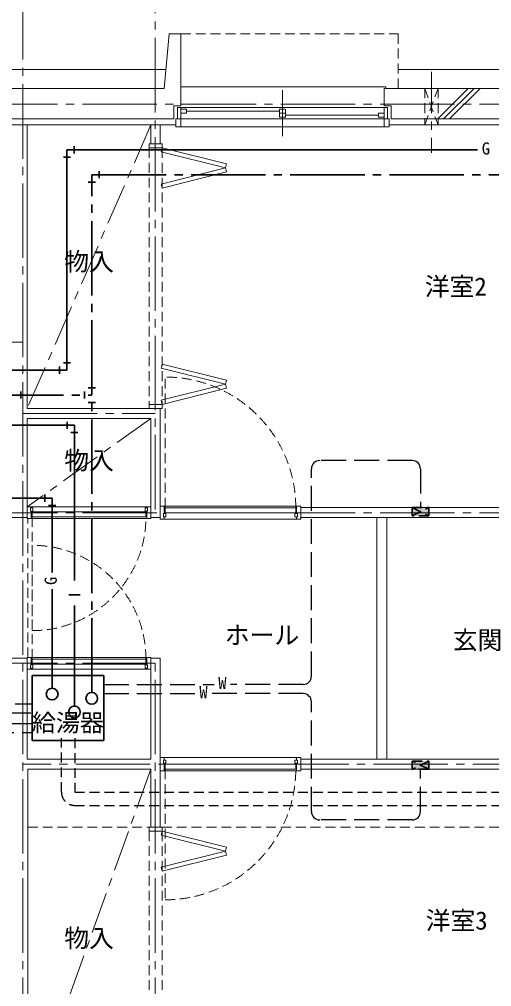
# Model space of a CAD drawing. Units: millimetres at full size, sheet at 1:50; details may follow other scales. Extents: x -9674 to 9699, y -6794 to 6791.
# Drawn here: x 1876 to 4732, y -2093 to 3754 of the extents above; entities that cross this region are included whole.
import ezdxf
from ezdxf.enums import TextEntityAlignment as Align

# ---------------------------------------------------------------- set-up
doc = ezdxf.new("R2010")
doc.units = ezdxf.units.MM
doc.header["$LTSCALE"] = 50
for name, pattern in [('CHAIN1', [8, 5, -1, 1, -1]), ('CHAIN2', [12, 9, -1, 1, -1]), ('DASHED1', [1.8, 1.2, -0.6]), ('DASHED3', [4, 3, -1])]:
    doc.linetypes.add(name, pattern=pattern)
for name, color, linetype, lineweight in [('1-0_芯', 134, 'CHAIN2', 9), ('1-1_躯体', 134, 'Continuous', 9), ('1-2_間仕切', 134, 'Continuous', 9), ('1-3_建具', 134, 'Continuous', 9), ('1-5_設備', 134, 'Continuous', 9), ('1-6_ﾊﾞﾙｺﾆｰ・階段', 134, 'Continuous', 9), ('1-7_その他', 134, 'DASHED1', 9), ('1-8_ハッチ', 134, 'Continuous', 9), ('1-C_梁', 134, 'DASHED1', 9), ('2-2', 5, 'DASHED3', 25), ('2-3_建具', 4, 'Continuous', 35), ('2-7_その他', 2, 'Continuous', 25), ('2-9_金物', 1, 'CHAIN2', 35), ('2-A_文字', 6, 'Continuous', 35), ('2-B_寸法', 4, 'Continuous', 35), ('2-C', 2, 'DASHED1', 25)]:
    doc.layers.add(name, color=color, linetype=linetype, lineweight=lineweight)
doc.layers.add('1-A_文字', color=134, linetype='Continuous')
doc.styles.add('ＭＳ ゴシック', font='')
doc.styles.get('ＭＳ ゴシック').set_extended_font_data('MS Gothic')

msp = doc.modelspace()

# ---------------------------------------------------------------- linework, layer by layer
at = {"layer": '1-0_芯'}
for p, q in [((1897.5, -3688.13), (1897.5, 4241.87)), ((2697.5, 4241.87), (2697.5, 771.87)), ((-8542.5, 3241.87), (8067.5, 3241.87)), ((-2.5, 1801.87), (1897.5, 1801.87)), ((1897.5, 1371.87), (2697.5, 1371.87)), ((-8542.5, 771.87), (8067.5, 771.87)), ((-8542.5, -138.13), (2697.5, -138.13)), ((2697.5, -3688.13), (2697.5, -138.13)), ((8067.5, -748.13), (1897.5, -748.13))]:
    msp.add_line(p, q, dxfattribs=at)
at = {"layer": '1-1_躯体'}
for p, q in [((2782.5, 3666.87), (2752.5, 3336.87)), ((2782.5, 3666.87), (2852.5, 3666.87)), ((2852.5, 3231.87), (2852.5, 3666.87)), ((2752.5, 3336.87), (1512.5, 3336.87)), ((6207.5, 3336.87), (4082.5, 3336.87)), ((4082.5, 3231.87), (4082.5, 3336.87)), ((2810.5, 3231.87), (2852.5, 3231.87)), ((2810.5, 3151.87), (2810.5, 3231.87)), ((4124.5, 3231.87), (4082.5, 3231.87)), ((4124.5, 3151.87), (4124.5, 3231.87)), ((2810.5, 3151.87), (1547.5, 3151.87)), ((6057.5, 3151.87), (4124.5, 3151.87))]:
    msp.add_line(p, q, dxfattribs=at)
at = {"layer": '1-2_間仕切'}
for p, q in [((1923.5, 1401.87), (1923.5, 3116.87)), ((2671.5, 3116.87), (2671.5, 3001.87)), ((2727.5, 3001.87), (2727.5, 3116.87)), ((1923.5, 1401.87), (2671.5, 1401.87)), ((2727.5, 802.87), (2727.5, 1401.87)), ((1923.5, 806.87), (1923.5, 1341.87)), ((5102.5, 802.87), (3577.5, 802.87)), ((1923.5, 741.87), (97.5, 741.87)), ((2727.5, 741.87), (2671.5, 741.87)), ((5102.5, 741.87), (3577.5, 741.87)), ((967.5, -108.13), (1923.5, -108.13)), ((1923.5, -718.13), (1923.5, -108.13)), ((2671.5, -108.13), (2727.5, -108.13)), ((2671.5, -718.13), (2671.5, -108.13)), ((2727.5, -718.13), (2727.5, -108.13)), ((1923.5, -718.13), (2671.5, -718.13)), ((5102.5, -718.13), (3577.5, -718.13)), ((1927.5, -2848.13), (1927.5, -778.13)), ((1927.5, -778.13), (2671.5, -778.13)), ((2671.5, -778.13), (2671.5, -1128.13)), ((2727.5, -1128.13), (2727.5, -778.13)), ((5102.5, -779.13), (3577.5, -779.13))]:
    msp.add_line(p, q, dxfattribs=at)
msp.add_lwpolyline([(1923.5, 1341.87), (2671.5, 1341.87), (2671.5, 801.87)], dxfattribs=at)
at = {"layer": '1-3_建具', "linetype": 'DASHED1'}
for p, q in [((2852.5, 3666.87), (4167.5, 3666.87)), ((4167.5, 3336.87), (4167.5, 3666.87)), ((2660, 2976.87), (2660, 1426.87)), ((2740, 2976.87), (2740, 1426.87)), ((2757.5, 801.87), (2757.5, 1591.87)), ((1953.5, 746.87), (1953.5, 58.87)), ((1953.5, -113.13), (1953.5, 574.87)), ((2757.5, -778.13), (2757.5, -1568.13)), ((2660, -1153.13), (2660, -2703.13)), ((2740, -1153.13), (2740, -2703.13))]:
    msp.add_line(p, q, dxfattribs=at)
at = {"layer": '1-3_建具'}
for p, q in [((2852.5, 3346.87), (4092.5, 3346.87)), ((4092.5, 3336.87), (4092.5, 3346.87)), ((3467.5, 3325.35), (3467.5, 3048.39)), ((2832.5, 3221.87), (2867.5, 3221.87)), ((2832.5, 3221.87), (2832.5, 3151.87)), ((2852.5, 3151.87), (2852.5, 3221.87)), ((4067.5, 3221.87), (2867.5, 3221.87)), ((4102.5, 3221.87), (4067.5, 3221.87)), ((4082.5, 3151.87), (4082.5, 3221.87)), ((4102.5, 3221.87), (4102.5, 3151.87)), ((2887.5, 3210.87), (2852.5, 3210.87)), ((3450, 3198.87), (2887.5, 3198.87)), ((3450, 3162.87), (3450, 3210.87)), ((3485, 3210.87), (3450, 3210.87)), ((3485, 3186.87), (3450, 3186.87)), ((3485, 3162.87), (3450, 3162.87)), ((3485, 3162.87), (3485, 3210.87)), ((4047.5, 3174.87), (3485, 3174.87)), ((4047.5, 3186.87), (4082.5, 3186.87)), ((4047.5, 3162.87), (4047.5, 3186.87)), ((4047.5, 3162.87), (4082.5, 3162.87)), ((2822.5, 3151.87), (2852.5, 3151.87)), ((2822.5, 3104.87), (2822.5, 3151.87)), ((2822.5, 3104.87), (2822.5, 3105.9)), ((2822.5, 3104.87), (2852.5, 3104.87)), ((2867.5, 3151.87), (2852.5, 3151.87)), ((2852.5, 3104.87), (2852.5, 3151.87)), ((2852.5, 3104.87), (4082.5, 3104.87)), ((4067.5, 3151.87), (2867.5, 3151.87)), ((4067.5, 3151.87), (4082.5, 3151.87)), ((4112.5, 3151.87), (4082.5, 3151.87)), ((4082.5, 3104.87), (4082.5, 3151.87)), ((4112.5, 3104.87), (4082.5, 3104.87)), ((4112.5, 3104.87), (4112.5, 3151.87)), ((4112.5, 3104.87), (4112.5, 3105.9)), ((2740, 3001.87), (2660, 3001.87)), ((2740, 2976.87), (2740, 3001.87)), ((2733.94, 2952.62), (2740, 2976.87)), ((2733.94, 2758.59), (3121.99, 2855.6)), ((3128.06, 2831.35), (2740, 2734.33)), ((3121.99, 2855.6), (3128.06, 2831.35)), ((2733.94, 2758.59), (2740, 2734.33)), ((2733.94, 1645.15), (2740, 1669.4)), ((2733.94, 1645.15), (3121.99, 1548.14)), ((3128.06, 1572.39), (2740, 1669.4)), ((3121.99, 1548.14), (3128.06, 1572.39)), ((2740, 1426.87), (2660, 1426.87)), ((2660, 1401.87), (2660, 1426.87)), ((2733.94, 1451.12), (2740, 1426.87)), ((2740, 1401.87), (2740, 1426.87)), ((2740, 1401.87), (2660, 1401.87)), ((1943.5, 801.87), (1958.5, 801.87)), ((1943.5, 781.87), (1943.5, 801.87)), ((1943.5, 781.87), (1958.5, 781.87)), ((1948.5, 806.87), (1948.5, 801.87)), ((1948.5, 806.87), (2646.5, 806.87)), ((1948.5, 781.87), (1948.5, 736.87)), ((1953.5, 746.87), (1953.5, 776.87)), ((2641.5, 776.87), (1953.5, 776.87)), ((1958.5, 781.87), (1958.5, 801.87)), ((2636.5, 781.87), (2636.5, 801.87)), ((2651.5, 801.87), (2636.5, 801.87)), ((2651.5, 781.87), (2636.5, 781.87)), ((2641.5, 746.87), (2641.5, 776.87)), ((2646.5, 806.87), (2646.5, 801.87)), ((2646.5, 781.87), (2646.5, 736.87)), ((2651.5, 781.87), (2651.5, 801.87)), ((2727.5, 811.87), (2727.5, 731.87)), ((2727.5, 811.87), (2752.5, 811.87)), ((2747.5, 766.87), (2762.5, 766.87)), ((2747.5, 746.87), (2747.5, 766.87)), ((2757.5, 771.87), (2757.5, 801.87)), ((2757.5, 801.87), (3547.5, 801.87)), ((3547.5, 771.87), (2757.5, 771.87)), ((2762.5, 766.87), (2762.5, 746.87)), ((3542.5, 766.87), (3542.5, 746.87)), ((3557.5, 766.87), (3542.5, 766.87)), ((3547.5, 801.87), (3547.5, 771.87)), ((3552.5, 766.87), (3552.5, 811.87)), ((3557.5, 766.87), (3557.5, 746.87)), ((1948.5, 736.87), (1923.5, 736.87)), ((2646.5, 736.87), (1948.5, 736.87)), ((1953.5, 746.87), (2641.5, 746.87)), ((2646.5, 736.87), (2671.5, 736.87)), ((2727.5, 731.87), (2752.5, 731.87)), ((2762.5, 746.87), (2747.5, 746.87)), ((2752.5, 746.87), (2752.5, 731.87)), ((3552.5, 731.87), (2752.5, 731.87)), ((3557.5, 746.87), (3542.5, 746.87)), ((3552.5, 746.87), (3552.5, 731.87)), ((3552.5, 731.87), (3577.5, 731.87)), ((1948.5, -103.13), (1923.5, -103.13)), ((1948.5, -148.13), (1948.5, -103.13)), ((2646.5, -103.13), (1948.5, -103.13)), ((1953.5, -113.13), (1953.5, -143.13)), ((1953.5, -113.13), (2641.5, -113.13)), ((2641.5, -113.13), (2641.5, -143.13)), ((2646.5, -103.13), (2671.5, -103.13)), ((2646.5, -148.13), (2646.5, -103.13)), ((2671.5, -113.13), (2671.5, -103.13)), ((1943.5, -148.13), (1943.5, -168.13)), ((1943.5, -148.13), (1958.5, -148.13)), ((1943.5, -168.13), (1958.5, -168.13)), ((1948.5, -173.13), (1948.5, -168.13)), ((1948.5, -173.13), (2646.5, -173.13)), ((2641.5, -143.13), (1953.5, -143.13)), ((1958.5, -148.13), (1958.5, -168.13)), ((2636.5, -148.13), (2636.5, -168.13)), ((2651.5, -148.13), (2636.5, -148.13)), ((2651.5, -168.13), (2636.5, -168.13)), ((2646.5, -173.13), (2646.5, -168.13)), ((2646.5, -173.13), (2671.5, -173.13)), ((2651.5, -148.13), (2651.5, -168.13)), ((2727.5, -788.13), (2727.5, -708.13)), ((2727.5, -708.13), (2752.5, -708.13)), ((2762.5, -723.13), (2747.5, -723.13)), ((2747.5, -723.13), (2747.5, -743.13)), ((2747.5, -743.13), (2762.5, -743.13)), ((2752.5, -723.13), (2752.5, -708.13)), ((3552.5, -708.13), (2752.5, -708.13)), ((2757.5, -748.13), (2757.5, -778.13)), ((3547.5, -748.13), (2757.5, -748.13)), ((2762.5, -743.13), (2762.5, -723.13)), ((3542.5, -743.13), (3542.5, -723.13)), ((3557.5, -723.13), (3542.5, -723.13)), ((3557.5, -743.13), (3542.5, -743.13)), ((3547.5, -778.13), (3547.5, -748.13)), ((3552.5, -708.13), (3577.5, -708.13)), ((3552.5, -723.13), (3552.5, -708.13)), ((3552.5, -743.13), (3552.5, -788.13)), ((3557.5, -743.13), (3557.5, -723.13)), ((2727.5, -788.13), (2752.5, -788.13)), ((2757.5, -778.13), (3547.5, -778.13)), ((2740, -1128.13), (2660, -1128.13)), ((2733.94, -1177.38), (2740, -1153.13)), ((2740, -1153.13), (2740, -1128.13)), ((2733.94, -1371.41), (3121.99, -1274.4)), ((3121.99, -1274.4), (3128.06, -1298.65)), ((3128.06, -1298.65), (2740, -1395.67)), ((2733.94, -1371.41), (2740, -1395.67))]:
    msp.add_line(p, q, dxfattribs=at)
for points in [[(2887.5, 3210.87), (2887.5, 3186.87), (2852.5, 3186.87)], [(2740, 2976.87), (2660, 2976.87), (2660, 3001.87)], [(2733.94, 2952.62), (3121.99, 2855.6), (3128.06, 2879.85), (2740, 2976.87)], [(2733.94, 1451.12), (3121.99, 1548.14), (3128.06, 1523.88), (2740, 1426.87)], [(1948.5, 806.87), (1923.5, 806.87), (1923.5, 736.87)], [(2646.5, 806.87), (2671.5, 806.87), (2671.5, 736.87)], [(2752.5, 766.87), (2752.5, 811.87), (3552.5, 811.87)], [(3552.5, 811.87), (3577.5, 811.87), (3577.5, 731.87)], [(1948.5, -173.13), (1923.5, -173.13), (1923.5, -103.13)], [(2752.5, -743.13), (2752.5, -788.13), (3552.5, -788.13)], [(3552.5, -788.13), (3577.5, -788.13), (3577.5, -708.13)], [(2740, -1153.13), (2660, -1153.13), (2660, -1128.13)], [(2733.94, -1177.38), (3121.99, -1274.4), (3128.06, -1250.15), (2740, -1153.13)]]:
    msp.add_lwpolyline(points, dxfattribs=at)
at = {"layer": '1-3_建具', "linetype": 'DASHED1'}
for centre, radius, start, end in [((2757.5, 801.87), 790, 360, 90), ((1953.5, 746.87), 688, 270, 0), ((1953.5, -113.13), 688, 0, 90), ((2757.5, -778.13), 790, 270, 0)]:
    msp.add_arc(centre, radius, start, end, dxfattribs=at)
at = {"layer": '1-5_設備'}
for p, q in [((4037.5, -718.13), (4037.5, 741.87)), ((4097.5, -718.13), (4097.5, 741.87))]:
    msp.add_line(p, q, dxfattribs=at)
at = {"layer": '1-6_ﾊﾞﾙｺﾆｰ・階段'}
for p, q in [((-4717.04, 3451.87), (2762.92, 3451.87)), ((4167.5, 3451.87), (6092.5, 3451.87))]:
    msp.add_line(p, q, dxfattribs=at)
at = {"layer": '1-7_その他', "linetype": 'CHAIN1'}
for p, q in [((4367.5, 3436.87), (4367.5, 2946.87)), ((2671.5, 3116.87), (1923.5, 1401.87)), ((2671.5, 1341.87), (1923.5, 806.87)), ((2671.5, -778.13), (1927.5, -2848.13))]:
    msp.add_line(p, q, dxfattribs=at)
at = {"layer": '1-7_その他'}
for p, q in [((4327.5, 3336.87), (4327.5, 3116.87)), ((4327.5, 3336.87), (4407.5, 3116.87)), ((4327.5, 3116.87), (4407.5, 3336.87)), ((4407.5, 3336.87), (4407.5, 3116.87))]:
    msp.add_line(p, q, dxfattribs=at)
at = {"layer": '1-8_ハッチ'}
for p, q in [((4405.73, 3151.87), (4590.73, 3336.87)), ((4441.08, 3151.87), (4626.08, 3336.87)), ((4476.44, 3151.87), (4661.44, 3336.87)), ((2822.5, 3116.87), (1537.5, 3116.87)), ((6022.5, 3116.87), (4112.5, 3116.87))]:
    msp.add_line(p, q, dxfattribs=at)
at = {"layer": '1-C_梁'}
for p, q in [((1927.5, -103.13), (1927.5, 736.87)), ((1927.5, -1128.13), (6057.5, -1128.13))]:
    msp.add_line(p, q, dxfattribs=at)
at = {"layer": '2-2'}
for p, q in [((4251.35, 1087.15), (3692.09, 1087.15)), ((3642.09, -216.58), (3642.09, 1037.15)), ((4301.35, 1037.15), (4301.35, 802.87)), ((2387.05, -266.58), (3053.72, -266.58)), ((3592.09, -266.58), (3153.72, -266.58)), ((2387.05, -321.54), (2939.37, -321.54)), ((3592.09, -321.54), (3039.37, -321.54)), ((1451.19, -383.94), (1954.55, -383.94)), ((3642.09, -1034.83), (3642.09, -371.54)), ((1396.23, -438.89), (1954.55, -438.89)), ((7.59, -502.01), (1954.55, -502.01)), ((-106.76, -556.96), (1954.55, -556.96)), ((4301.35, -1034.83), (4301.35, -779.13)), ((4251.35, -1084.83), (3692.09, -1084.83))]:
    msp.add_line(p, q, dxfattribs=at)
at = {"layer": '2-2', "color": 4, "linetype": 'DASHED1', "lineweight": 35}
for p, q in [((4251.35, 802.87), (4351.35, 752.87)), ((4251.35, 752.87), (4351.35, 802.87)), ((4251.35, 802.87), (4351.35, 802.87)), ((4251.35, 752.87), (4251.35, 802.87)), ((4351.35, 752.87), (4351.35, 802.87)), ((4351.35, 752.87), (4251.35, 752.87)), ((4351.35, -779.13), (4251.35, -729.13)), ((4351.35, -729.13), (4251.35, -779.13)), ((4251.35, -729.13), (4251.35, -779.13)), ((4251.35, -729.13), (4351.35, -729.13)), ((4351.35, -729.13), (4351.35, -779.13)), ((4351.35, -779.13), (4251.35, -779.13))]:
    msp.add_line(p, q, dxfattribs=at)
at = {"layer": '2-2', "linetype": 'Continuous'}
for centre, start, end in [((3692.09, 1037.15), 90, 180), ((4251.35, 1037.15), 0, 90), ((3592.09, -216.58), 270, 0), ((3592.09, -371.54), 0, 90), ((3692.09, -1034.83), 180, 270), ((4251.35, -1034.83), 270, 0)]:
    msp.add_arc(centre, 50, start, end, dxfattribs=at)
at = {"layer": '2-2', "color": 150}
for points in [[(4251.35, 752.87), (4351.35, 752.87), (4251.35, 802.87), (4351.35, 802.87)], [(4351.35, -729.13), (4251.35, -729.13), (4351.35, -779.13), (4251.35, -779.13)]]:
    msp.add_solid(points, dxfattribs=at)
at = {"layer": '2-3_建具'}
for p, q in [((2208.37, 2986.59), (2208.37, 2943.39)), ((2164.08, 2964.99), (4646.95, 2964.99)), ((2164.08, 1633.03), (2164.08, 2964.99)), ((2142.48, 2920.69), (2185.68, 2920.69)), ((2119.78, 1611.43), (2119.78, 1654.63)), ((2142.48, 1677.33), (2185.68, 1677.33)), ((785.3, 1633.03), (2164.08, 1633.03)), ((2030.02, 881.38), (2030.02, 838.18)), ((2074.31, 859.78), (1433.02, 859.78)), ((2074.31, 859.78), (2074.31, 410)), ((2095.91, 815.49), (2052.71, 815.49)), ((2074.31, 310), (2074.31, -289.26))]:
    msp.add_line(p, q, dxfattribs=at)
msp.add_circle((2074.31, -324.76), 35.49, dxfattribs=at)
at = {"layer": '2-9_金物'}
for p, q in [((2314.08, 2814.99), (6504.78, 2814.99)), ((2314.08, -315.02), (2314.08, 2814.99)), ((2358.37, 2836.59), (2358.37, 2793.39)), ((2292.48, 2770.69), (2335.68, 2770.69)), ((2292.48, 1527.33), (2335.68, 1527.33)), ((-707.43, 1483.03), (2314.08, 1483.03)), ((1884.48, 1461.43), (1884.48, 1504.63)), ((2269.78, 1461.43), (2269.78, 1504.63)), ((2292.48, 1438.74), (2335.68, 1438.74))]:
    msp.add_line(p, q, dxfattribs=at)
at = {"layer": '2-9_金物', "linetype": 'Continuous'}
msp.add_circle((2314.08, -350.51), 35.49, dxfattribs=at)
at = {"layer": '2-A_文字'}
for p, q in [((2208.97, 1300.02), (1386.05, 1300.02)), ((2164.68, 1321.62), (2164.68, 1278.42)), ((2208.97, 1300.02), (2208.97, 362.66)), ((2230.57, 1255.72), (2187.37, 1255.72)), ((2243.39, 274.75), (2174.56, 274.75)), ((2208.97, 210.25), (2208.97, -397.6))]:
    msp.add_line(p, q, dxfattribs=at)
msp.add_circle((2208.97, -433.1), 35.49, dxfattribs=at)
at = {"layer": '2-B_寸法'}
for p, q in [((2387.05, -212.88), (1954.55, -212.88)), ((1954.55, -212.88), (1954.55, -606.05)), ((2387.05, -606.05), (2387.05, -212.88)), ((1954.55, -606.05), (2387.05, -606.05))]:
    msp.add_line(p, q, dxfattribs=at)
at = {"layer": '2-C'}
for p, q in [((2130.8, -917.36), (2130.8, -591.43)), ((2210.8, -591.43), (2210.8, -917.36)), ((2210.8, -917.36), (6057.5, -917.36)), ((2210.8, -997.36), (6057.5, -997.36))]:
    msp.add_line(p, q, dxfattribs=at)
msp.add_arc((2210.8, -917.36), 80, 180, 270, dxfattribs=at)

# ---------------------------------------------------------------- texts
at = {"layer": '1-A_文字', "style": 'ＭＳ ゴシック'}
for s, p in [('物入', (2147.5, 2201.87)), ('洋室2', (4327.47, 2051.15)), ('物入', (2147.5, 999.37)), ('ホール', (3118.15, -56.02)), ('玄関', (4496.79, -86.07)), ('洋室3', (4332.72, -1781.34)), ('物入', (2147.5, -1888.13))]:
    msp.add_text(s, height=110, dxfattribs=at).set_placement(p, align=Align.BOTTOM_LEFT)
at = {"layer": '2-2', "color": 7, "style": 'ＭＳ ゴシック'}
for p in [(3078.72, -316.58), (2964.37, -371.54)]:
    msp.add_text('W', height=73.31, dxfattribs=at).set_placement(p, align=Align.BOTTOM_LEFT)
at = {"layer": '2-3_建具', "color": 7, "style": 'ＭＳ ゴシック'}
msp.add_text('G', height=73.31, dxfattribs=at).set_placement((4671.95, 2914.99), align=Align.BOTTOM_LEFT)
msp.add_text('G', height=73.31, rotation=90, dxfattribs=at).set_placement((2124.31, 335), align=Align.BOTTOM_LEFT)
at = {"layer": '2-7_その他', "color": 134, "style": 'ＭＳ ゴシック'}
msp.add_text('給湯器', height=106.3, dxfattribs=at).set_placement((1952.3, -582.43), align=Align.BOTTOM_LEFT)

doc.saveas('drawing.dxf')
